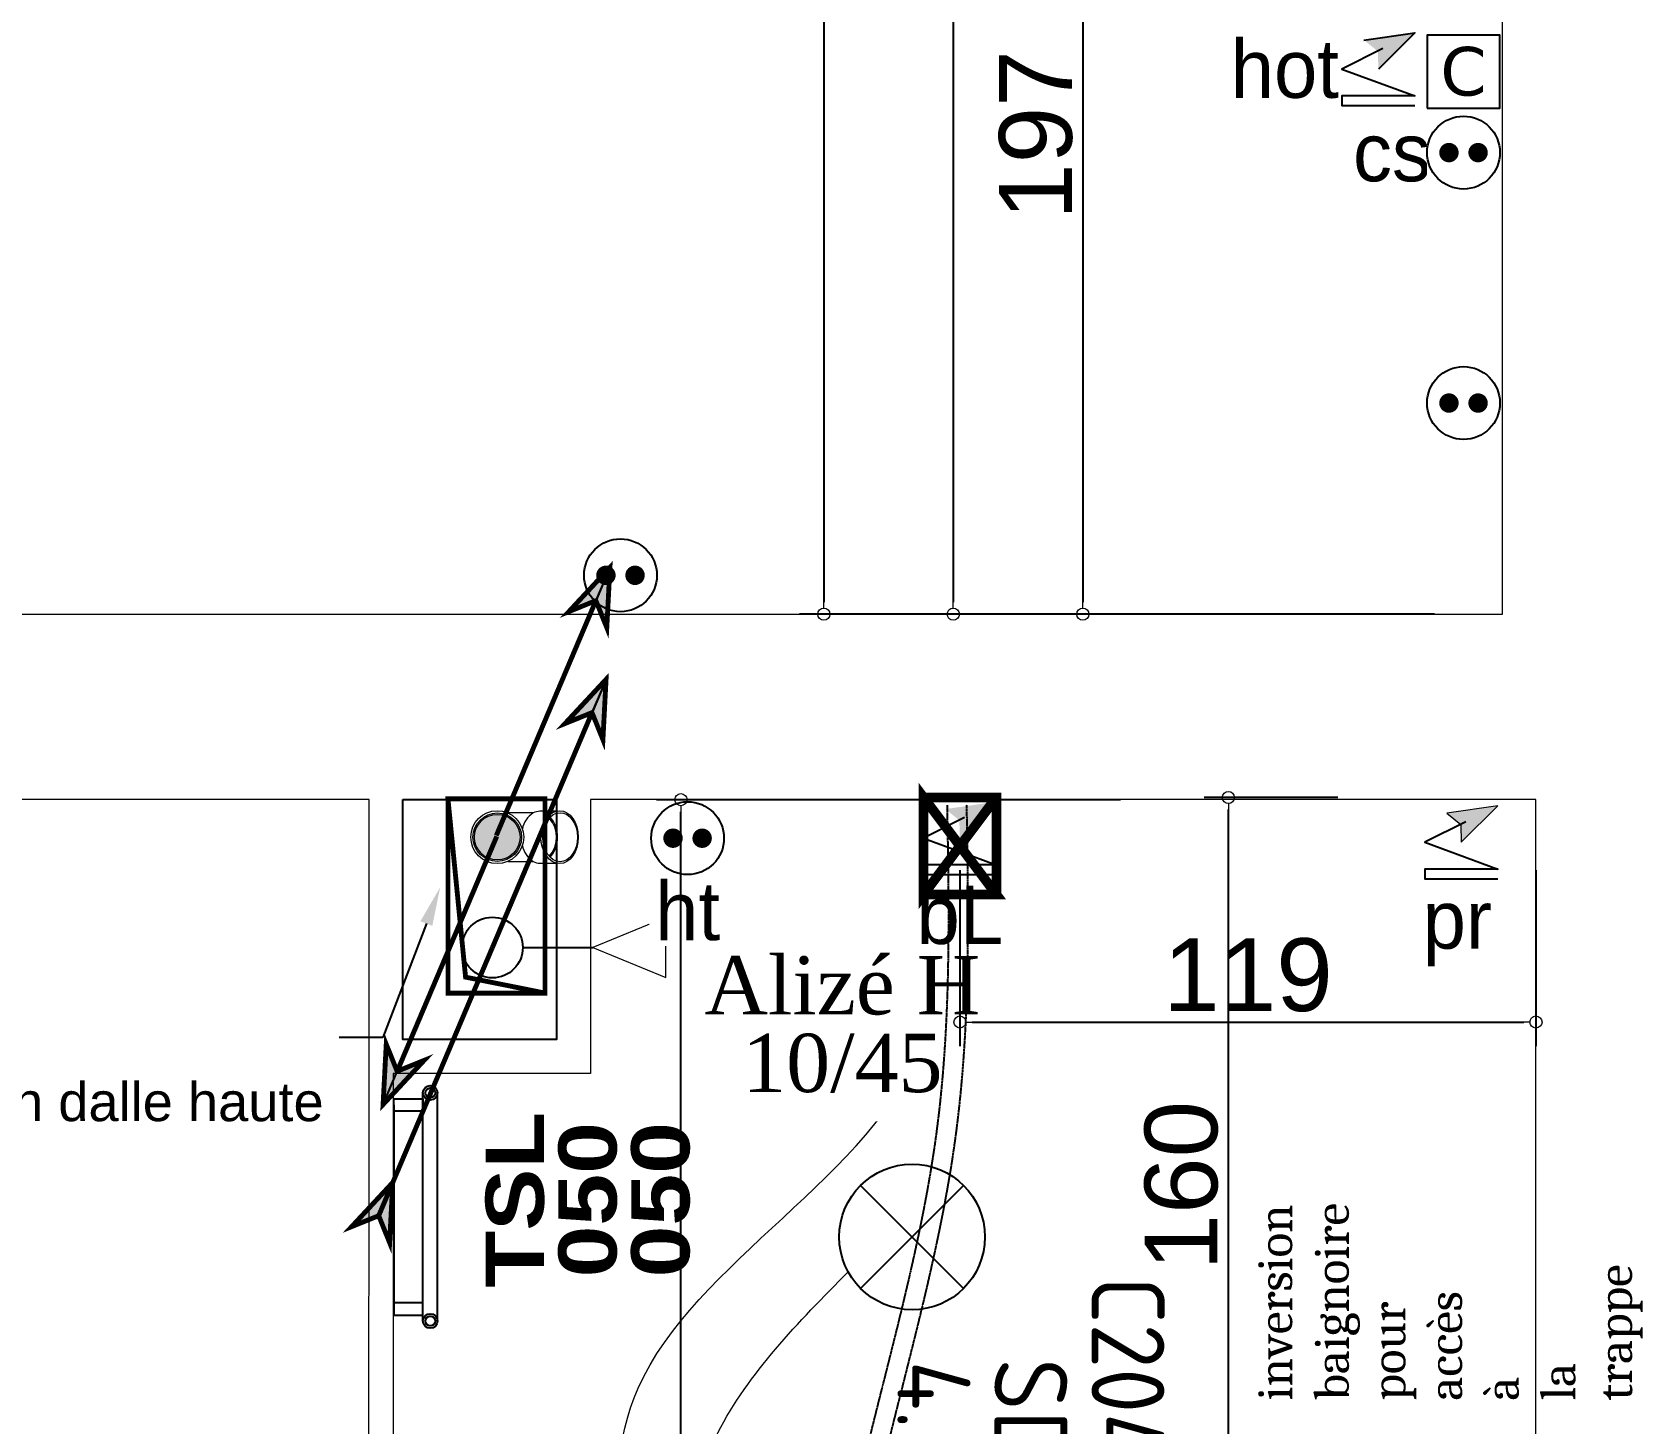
# Model space of a CAD drawing. Header units: millimetres. Extents: x 449410 to 506007, y -379864 to -318775.
# Drawn here: x 464730 to 468054, y -340201 to -337334 of the extents above; entities that cross this region are included whole.
import ezdxf
from ezdxf import colors
from ezdxf.entities.mleader import LeaderData, LeaderLine
from ezdxf.math import Vec2, Vec3

# ---------------------------------------------------------------- set-up
doc = ezdxf.new("R2010")
doc.units = ezdxf.units.MM
doc.set_wipeout_variables(frame=1)
doc.linetypes.add('prlm_ef', pattern=[0.165, 0.1, -0.065])
for name, color, linetype, lineweight in [('_GAZELEC-BOITE INCORPO', 36, 'Continuous', 18), ('_GAZELEC-RESERVATION', 1, 'Continuous', 18), ('_GAZELEC-RESERVATION 2', 132, 'Continuous', 18)]:
    doc.layers.add(name, color=color, linetype=linetype, lineweight=lineweight)
for name, color, linetype in [('_GAZELEC-EAU CHAUDE', 1, 'Continuous'), ('GAZ-EU FLECHE', 42, 'Continuous'), ('GAZ-FLECHE VMC', 93, 'Continuous'), ('gaz-modifications', 30, 'Continuous'), ('prlm-CHAUFF-CONV', 20, 'Continuous'), ('prlm-EAU-CHU', 42, 'Continuous'), ('prlm-EAU-EF', 161, 'Continuous'), ('prlm-EAU-EUEV', 25, 'Continuous'), ('prlm-ELEC-CFO', 201, 'Continuous'), ('prlm-GT', 242, 'Continuous'), ('prlm-VMC', 93, 'Continuous')]:
    doc.layers.add(name, color=color, linetype=linetype)
doc.layers.add('prlm-xpoly', color=7, linetype='Continuous', plot=False)
doc.layers.add('prlm-ZEROPLOT', color=254, linetype='Continuous', plot=False)
doc.styles.add('Arial', font='arial.ttf')
doc.styles.add('prlm-chauff-rad', font='ariblk.ttf', dxfattribs={"height": 12})
doc.styles.add('prlm-elec-cfo', font='comic.ttf', dxfattribs={"height": 12})
doc.styles.add('prlm-mod', font='cambriaz.ttf', dxfattribs={"height": 18})
doc.styles.add('prlm-vmc', font='pala.ttf', dxfattribs={"height": 14})
doc.styles.add('prlm-xpoly', font='isocp.shx', dxfattribs={"height": 15})
doc.styles.get("Standard").update_dxf_attribs({"font": 'arial.ttf'})
doc.dimstyles.new('200', dxfattribs={"dimtxt": 150, "dimasz": 25, "dimexe": 50, "dimexo": 50, "dimgap": 20, "dimtad": 1, "dimdec": 0, "dimlfac": 0.1, "dimdsep": 46, "dimtxsty": 'Arial', "dimblk1": 'DOTBLANK', "dimblk2": 'DOTBLANK', "dimsah": 1, "dimcen": 25, "dimclrd": 5, "dimclre": 5, "dimadec": 0, "dimazin": 0, "dimtfac": 1, "dimtdec": 0, "dimtmove": 0, "dimatfit": 3, "dimldrblk": 'DOTBLANK', "dimfxl": 50, "dimtolj": 1, "dimtzin": 0, "dimarcsym": 0})

# ---------------------------------------------------------------- blocks, each defined once
blk = doc.blocks.new('xi.be')
at = {"layer": 'prlm-VMC', "color": 0, "linetype": 'ByBlock', "lineweight": 5, "flags": 128}
blk.add_lwpolyline([(-6.17, -15), (6.17, -15), (0, 0)], close=True, dxfattribs=at)
at = {"layer": 'prlm-VMC', "color": 0, "linetype": 'ByBlock', "lineweight": 5}
blk.add_solid([(0, -1), (5.17, -14), (-5.17, -14), (0, -1)], dxfattribs=at)
blk = doc.blocks.new('xi.eu')
at = {"layer": 'prlm-EAU-EUEV', "linetype": 'ByBlock', "lineweight": -2}
h = blk.add_hatch(color=0, dxfattribs=at)
edge = h.paths.add_edge_path()
edge.add_arc((0, 0), 5, 0, 360)
at = {"layer": 'prlm-EAU-EUEV', "color": 0, "linetype": 'ByBlock', "lineweight": 5}
blk.add_circle((0, 0), 5, dxfattribs=at)
blk = doc.blocks.new('xi.cee1')
at = {"layer": 'prlm-EAU-CHU', "color": 0, "lineweight": 13}
for p, q in [((7.43, 5), (2.17, 5)), ((12.09, 5.34), (8.77, 5.34)), ((2.17, -5), (7.43, -5)), ((8.77, -5.34), (12.09, -5.34))]:
    blk.add_line(p, q, dxfattribs=at)
for radius in [5.45, 4.69]:
    blk.add_circle((0, 0), radius, dxfattribs=at)
for centre, radius, start, end in [((10.09, 0.78), 4.99, 122.4397, 169.5051), ((8.79, 2.49), 2.86, 90.508, 118.9381), ((6.35, 0), 5.87, 317.8112, 42.1667), ((6.14, 0), 6.3, 318.9248, 41.0752), ((10.09, -0.78), 4.99, 190.4949, 237.5603), ((8.79, -2.49), 2.86, 241.0619, 269.492)]:
    blk.add_arc(centre, radius, start, end, dxfattribs=at)
for centre, major_axis, ratio in [((12.84, 0), (0, -5.44), 0.708306), ((12.94, 0), (0, -5.05), 0.707331)]:
    blk.add_ellipse(centre, major_axis=major_axis, ratio=ratio, dxfattribs=at)
blk = doc.blocks.new('xi.HOT')
at = {"layer": 'prlm-ELEC-CFO', "lineweight": 5}
blk.add_hatch(color=0, dxfattribs=at).paths.add_polyline_path([(-3, 6), (-0.1, 3.7), (0, 0), (7.5, 7.5)])
at = {"layer": 'prlm-ELEC-CFO', "color": 0}
for points in [[(-3, 6), (7.5, 7.5), (0, 0)], [(0.95, 4.23), (-7.5, 0), (7.5, -5.5), (-7.5, -5.5), (-7.5, -7.5), (7.5, -7.5)]]:
    blk.add_lwpolyline(points, dxfattribs=at)
blk = doc.blocks.new('xi.PCS')
at = {"color": 0, "lineweight": 5}
blk.add_wipeout([(-7.5, -7.5), (7.5, -7.5), (7.5, 7.5), (-7.5, 7.5)], dxfattribs=at).dxf.layer = 'prlm-ELEC-CFO'
at = {"layer": 'prlm-ELEC-CFO', "color": 0, "linetype": 'ByBlock', "lineweight": 5, "const_width": 2}
for points in [[(-4, 0, 1), (-2, 0, 1)], [(2, 0, 1), (4, 0, 1)]]:
    blk.add_lwpolyline(points, format="xyb", close=True, dxfattribs=at)
at = {"layer": 'prlm-ELEC-CFO', "color": 0, "linetype": 'ByBlock', "lineweight": -2}
blk.add_circle((0, 0), 7.5, dxfattribs=at)
blk = doc.blocks.new('xi.SF32')
at = {"layer": 'prlm-ELEC-CFO', "color": 0, "flags": 128}
blk.add_lwpolyline([(-7.5, -7.5), (7.5, -7.5), (7.5, 7.5), (-7.5, 7.5)], close=True, dxfattribs=at)
at = {"layer": 'prlm-ELEC-CFO', "color": 0, "linetype": 'ByBlock', "insert": (0, 0), "char_height": 10, "width": 11.36, "attachment_point": 5}
blk.add_mtext('{\\fVerdana|b0|i0|c0|p34;C}', dxfattribs=at)
blk = doc.blocks.new('xi.PC')
at = {"color": 0, "lineweight": 5}
blk.add_wipeout([(-7.5, -7.5), (7.5, -7.5), (7.5, 7.5), (-7.5, 7.5)], dxfattribs=at).dxf.layer = 'prlm-ELEC-CFO'
at = {"layer": 'prlm-ELEC-CFO', "color": 0, "linetype": 'ByBlock', "lineweight": 5, "const_width": 2}
for points in [[(-4, 0, 1), (-2, 0, 1)], [(2, 0, 1), (4, 0, 1)]]:
    blk.add_lwpolyline(points, format="xyb", close=True, dxfattribs=at)
at = {"layer": 'prlm-ELEC-CFO', "color": 0, "linetype": 'ByBlock', "lineweight": -2}
blk.add_circle((0, 0), 7.5, dxfattribs=at)
blk = doc.blocks.new('xi.PCHT')
at = {"color": 0, "lineweight": 5}
blk.add_wipeout([(-7.5, -7.5), (7.5, -7.5), (7.5, 7.5), (-7.5, 7.5)], dxfattribs=at).dxf.layer = 'prlm-ELEC-CFO'
at = {"layer": 'prlm-ELEC-CFO', "color": 0, "linetype": 'ByBlock', "lineweight": 5, "const_width": 2}
for points in [[(-4, 0, 1), (-2, 0, 1)], [(2, 0, 1), (4, 0, 1)]]:
    blk.add_lwpolyline(points, format="xyb", close=True, dxfattribs=at)
at = {"layer": 'prlm-ELEC-CFO', "color": 0, "linetype": 'ByBlock', "lineweight": -2}
blk.add_circle((0, 0), 7.5, dxfattribs=at)
blk = doc.blocks.new('xi.PR')
at = {"layer": 'prlm-ELEC-CFO', "lineweight": 5}
blk.add_hatch(color=0, dxfattribs=at).paths.add_polyline_path([(-3, 6), (-0.1, 3.7), (0, 0), (7.5, 7.5)])
at = {"layer": 'prlm-ELEC-CFO', "color": 0, "lineweight": 5, "flags": 128}
blk.add_lwpolyline([(-3, 6), (-0.1, 3.7), (0, 0), (7.5, 7.5)], close=True, dxfattribs=at)
at = {"layer": 'prlm-ELEC-CFO', "color": 0}
blk.add_lwpolyline([(0.95, 4.23), (-7.5, 0), (7.5, -5.5), (-7.5, -5.5), (-7.5, -7.5), (7.5, -7.5)], dxfattribs=at)
blk = doc.blocks.new('xi.PTCE')
at = {"layer": 'prlm-ELEC-CFO', "color": 0}
for points in [[(-10.61, 10.61), (10.61, -10.61)], [(10.61, 10.61), (-10.61, -10.61)]]:
    blk.add_lwpolyline(points, dxfattribs=at)
at = {"layer": 'prlm-ELEC-CFO', "color": 0, "linetype": 'ByBlock'}
blk.add_circle((0, 0), 15, dxfattribs=at)
blk = doc.blocks.new('xi.BL')
at = {"color": 0, "lineweight": 5}
blk.add_wipeout([(-7.5, -7.5), (7.5, -7.5), (7.5, 7.5), (-7.5, 7.5)], dxfattribs=at).dxf.layer = 'prlm-ELEC-CFO'
at = {"layer": 'prlm-ELEC-CFO', "lineweight": 5}
blk.add_hatch(color=0, dxfattribs=at).paths.add_polyline_path([(-3, 6), (-0.1, 3.7), (0, 0), (7.5, 7.5)])
at = {"layer": 'prlm-ELEC-CFO', "color": 0}
blk.add_lwpolyline([(0.95, 4.23), (-7.5, 0), (7.5, -5.5), (-7.5, -5.5), (-7.5, -7.5), (7.5, -7.5)], dxfattribs=at)
blk = doc.blocks.new('xi.tsl-050-050')
at = {"layer": 'prlm-CHAUFF-CONV', "linetype": 'ByBlock', "lineweight": -2}
h = blk.add_hatch(color=0, dxfattribs=at)
edge = h.paths.add_edge_path()
edge.add_arc((-23.5, 7.5), 1.5, 0, 360)
edge = h.paths.add_edge_path(flags=17)
edge.add_arc((-23.5, 7.5), 1, 0, 360)
edge = h.paths.add_edge_path()
edge.add_arc((23.5, 7.5), 1.5, 0, 360)
edge = h.paths.add_edge_path(flags=17)
edge.add_arc((23.5, 7.5), 1, 0, 360)
at = {"layer": 'prlm-CHAUFF-CONV', "color": 0, "linetype": 'ByBlock', "lineweight": -2, "flags": 128}
for points in [[(23.5, 9), (-23.5, 9)], [(23.5, 6), (-23.5, 6)]]:
    blk.add_lwpolyline(points, dxfattribs=at)
at = {"layer": 'prlm-CHAUFF-CONV', "color": 0, "linetype": 'ByBlock', "lineweight": -2}
for points in [[(-19.73, 0), (-22.27, 0), (-22.27, 6), (-19.73, 6)], [(19.73, 0), (22.27, 0), (22.27, 6), (19.73, 6)]]:
    blk.add_lwpolyline(points, close=True, dxfattribs=at)
for centre, radius in [((-23.5, 7.5), 1.5), ((-23.5, 7.5), 1), ((23.5, 7.5), 1.5), ((23.5, 7.5), 1)]:
    blk.add_circle(centre, radius, dxfattribs=at)
at = {"layer": 'prlm-ZEROPLOT', "linetype": 'ByBlock', "lineweight": -2, "flags": 128}
blk.add_lwpolyline([(-21, 0), (21, 0)], dxfattribs=at)
blk = doc.blocks.new('FLECHE1')
h = blk.add_hatch(color=256)
h.dxf.hatch_style = 1
h.paths.add_polyline_path([(495907.1, -370439.6), (495913.6, -370315.5), (495936.1, -370371.1), (495991.7, -370348.6)])
for p, q in [((495907.1, -370439.6), (496141.3, -369887.2)), ((495913.6, -370315.5), (495907.1, -370439.6)), ((495913.6, -370315.5), (495907.1, -370439.6)), ((495936.1, -370371.1), (495913.6, -370315.5)), ((495936.1, -370371.1), (495913.6, -370315.5)), ((495991.7, -370348.6), (495907.1, -370439.6)), ((495907.1, -370439.6), (495991.7, -370348.6)), ((495936.1, -370371.1), (495991.7, -370348.6)), ((495991.7, -370348.6), (495936.1, -370371.1)), ((495907.1, -370439.6), (495936.1, -370371.1))]:
    blk.add_line(p, q)
at = {"const_width": 10}
for points in [[(495936.1, -370371.1), (496141.3, -369887.2)], [(495907.1, -370439.6), (495913.6, -370315.5), (495936.1, -370371.1), (495991.7, -370348.6), (495907.1, -370439.6)]]:
    blk.add_lwpolyline(points, dxfattribs=at)
blk = doc.blocks.new('FLECHE2')
h = blk.add_hatch(color=256)
h.dxf.hatch_style = 1
h.paths.add_polyline_path([(496271.9, -370023.3), (496278.4, -369899.2), (496300.9, -369954.8), (496356.5, -369932.3)])
at = {"const_width": 10}
for points in [[(496066.7, -370507.2), (496300.9, -369954.8), (496356.5, -369932.3), (496271.9, -370023.3), (496300.9, -369954.8), (496278.4, -369899.2), (496271.9, -370023.3), (496356.5, -369932.3), (496300.9, -369954.8), (496278.4, -369899.2), (496271.9, -370023.3)], [(496271.9, -370023.3), (496278.4, -369899.2), (496300.9, -369954.8), (496356.5, -369932.3), (496271.9, -370023.3)]]:
    blk.add_lwpolyline(points, dxfattribs=at)
blk = doc.blocks.new('_DOTBLANK')
at = {"color": 0, "linetype": 'ByBlock'}
blk.add_line((-0.5, 0), (-1, 0), dxfattribs=at)
blk.add_circle((0, 0), 0.5, dxfattribs=at)
blk = doc.blocks.new('*D144')
at = {"layer": '_GAZELEC-BOITE INCORPO', "color": 5, "lineweight": -2, "transparency": 16777216}
for p, q in [((466971.8, -338914.9), (466016.4, -338914.9)), ((466066.4, -343999.3), (466066.4, -338939.9)), ((466972.1, -344024.3), (466016.4, -344024.3))]:
    blk.add_line(p, q, dxfattribs=at)
at = {"layer": '_GAZELEC-BOITE INCORPO', "color": 5, "lineweight": -2, "transparency": 16777216, "xscale": 25, "yscale": 25, "zscale": 25}
for p, rotation in [((466066.4, -338914.9), 90), ((466066.4, -344024.3), 270)]:
    blk.add_blockref('_DOTBLANK', p, dxfattribs=dict(at, rotation=rotation))
at = {"layer": '_GAZELEC-BOITE INCORPO', "color": 0, "transparency": 16777216, "insert": (465969.9, -341469.6), "char_height": 150, "attachment_point": 5, "rotation": 90, "style": 'Arial'}
blk.add_mtext('\\A1;511', dxfattribs=at)
blk = doc.blocks.new('*D147')
at = {"layer": '_GAZELEC-BOITE INCORPO', "color": 5, "lineweight": -2, "transparency": 16777216}
for p, q in [((467419.7, -338910.4), (467144.3, -338910.4)), ((467194.3, -340485), (467194.3, -338935.4)), ((467419.8, -340510), (467144.3, -340510))]:
    blk.add_line(p, q, dxfattribs=at)
at = {"layer": '_GAZELEC-BOITE INCORPO', "color": 5, "lineweight": -2, "transparency": 16777216, "xscale": 25, "yscale": 25, "zscale": 25}
for p, rotation in [((467194.3, -338910.4), 90), ((467194.3, -340510), 270)]:
    blk.add_blockref('_DOTBLANK', p, dxfattribs=dict(at, rotation=rotation))
at = {"layer": '_GAZELEC-BOITE INCORPO', "color": 0, "transparency": 16777216, "insert": (467097.7, -339710.2), "char_height": 150, "attachment_point": 5, "rotation": 90, "style": 'Arial'}
blk.add_mtext('\\A1;160', dxfattribs=at)
blk = doc.blocks.new('*D149')
at = {"layer": '_GAZELEC-BOITE INCORPO', "color": 5, "lineweight": -2, "transparency": 16777216}
for p, q in [((466641.3, -339060.3), (466641.3, -339423)), ((467828, -339060.3), (467828, -339423)), ((466666.3, -339373), (467803, -339373))]:
    blk.add_line(p, q, dxfattribs=at)
at = {"layer": '_GAZELEC-BOITE INCORPO', "color": 5, "lineweight": -2, "transparency": 16777216, "xscale": 25, "yscale": 25, "zscale": 25, "rotation": 180}
blk.add_blockref('_DOTBLANK', (466641.3, -339373), dxfattribs=at)
at = {"layer": '_GAZELEC-BOITE INCORPO', "color": 5, "lineweight": -2, "transparency": 16777216, "xscale": 25, "yscale": 25, "zscale": 25}
blk.add_blockref('_DOTBLANK', (467828, -339373), dxfattribs=at)
at = {"layer": '_GAZELEC-BOITE INCORPO', "color": 0, "transparency": 16777216, "insert": (467234.6, -339276.5), "char_height": 150, "attachment_point": 5, "style": 'Arial'}
blk.add_mtext('\\A1;119', dxfattribs=at)
blk = doc.blocks.new('*D170')
at = {"layer": '_GAZELEC-BOITE INCORPO', "color": 5, "lineweight": -2, "transparency": 16777216}
for p, q in [((467619.3, -336558.8), (466844.4, -336558.8)), ((466894.4, -336583.8), (466894.4, -338507.7)), ((467619.3, -338532.7), (466844.4, -338532.7))]:
    blk.add_line(p, q, dxfattribs=at)
at = {"layer": '_GAZELEC-BOITE INCORPO', "color": 5, "lineweight": -2, "transparency": 16777216, "xscale": 25, "yscale": 25, "zscale": 25}
for p, rotation in [((466894.4, -336558.8), 90), ((466894.4, -338532.7), 270)]:
    blk.add_blockref('_DOTBLANK', p, dxfattribs=dict(at, rotation=rotation))
at = {"layer": '_GAZELEC-BOITE INCORPO', "color": 0, "transparency": 16777216, "insert": (466797.9, -337545.7), "char_height": 150, "attachment_point": 5, "rotation": 90, "style": 'Arial'}
blk.add_mtext('\\A1;197', dxfattribs=at)
blk = doc.blocks.new('*D171')
at = {"layer": '_GAZELEC-BOITE INCORPO', "color": 5, "lineweight": -2, "transparency": 16777216}
for p, q in [((467608.7, -335456.5), (466577.5, -335456.5)), ((466627.5, -335481.5), (466627.5, -338507.7)), ((467608.7, -338532.7), (466577.5, -338532.7))]:
    blk.add_line(p, q, dxfattribs=at)
at = {"layer": '_GAZELEC-BOITE INCORPO', "color": 5, "lineweight": -2, "transparency": 16777216, "xscale": 25, "yscale": 25, "zscale": 25}
for p, rotation in [((466627.5, -335456.5), 90), ((466627.5, -338532.7), 270)]:
    blk.add_blockref('_DOTBLANK', p, dxfattribs=dict(at, rotation=rotation))
at = {"layer": '_GAZELEC-BOITE INCORPO', "color": 0, "transparency": 16777216, "insert": (466530.9, -336994.6), "char_height": 150, "attachment_point": 5, "rotation": 90, "style": 'Arial'}
blk.add_mtext('\\A1;308', dxfattribs=at)
blk = doc.blocks.new('*D172')
at = {"layer": '_GAZELEC-BOITE INCORPO', "color": 5, "lineweight": -2, "transparency": 16777216}
for p, q in [((466971.1, -334128.7), (466311, -334128.7)), ((466361, -334153.7), (466361, -338507.7)), ((466971.1, -338532.7), (466311, -338532.7))]:
    blk.add_line(p, q, dxfattribs=at)
at = {"layer": '_GAZELEC-BOITE INCORPO', "color": 5, "lineweight": -2, "transparency": 16777216, "xscale": 25, "yscale": 25, "zscale": 25}
for p, rotation in [((466361, -334128.7), 90), ((466361, -338532.7), 270)]:
    blk.add_blockref('_DOTBLANK', p, dxfattribs=dict(at, rotation=rotation))
at = {"layer": '_GAZELEC-BOITE INCORPO', "color": 0, "transparency": 16777216, "insert": (466264.4, -336330.7), "char_height": 150, "attachment_point": 5, "rotation": 90, "style": 'Arial'}
blk.add_mtext('\\A1;440', dxfattribs=at)

msp = doc.modelspace()

# ---------------------------------------------------------------- linework, layer by layer
at = {"layer": '_GAZELEC-RESERVATION 2', "const_width": 10}
msp.add_lwpolyline([(465686.419, -338913.362), (465586.419, -338913.362), (465586.419, -339313.362), (465786.419, -339313.362), (465786.394, -338913.356), (465586.419, -338913.356), (465622.693, -339280.515), (465786.419, -339313.362)], dxfattribs=at)
at = {"layer": 'prlm-ELEC-CFO', "lineweight": 13}
msp.add_spline([(466045.481, -340884.837), (466142.448, -340219.006), (466410.803, -339887.348)], degree=3, dxfattribs=at)
at = {"layer": 'prlm-GT'}
msp.add_lwpolyline([(465493.731, -338914.272), (465809.878, -338914.272), (465809.878, -339408.892), (465493.731, -339408.892)], close=True, dxfattribs=at)
at = {"layer": 'prlm-VMC'}
msp.add_lwpolyline([(465740.442, -339219.516), (465884.964, -339219.516)], dxfattribs=at)
msp.add_circle((465677.942, -339219.516), 62.5, dxfattribs=at)
at = {"layer": 'prlm-xpoly', "lineweight": 0}
for points in [[(460982.828, -334694.863), (460982.802, -338532.697), (467758.771, -338532.698), (467758.771, -334693.164)], [(460982.802, -339343.424), (460942.802, -339343.424), (460942.802, -341243.424), (460982.802, -341243.424), (460982.802, -342209.645), (465423.678, -342209.44), (465423.731, -341009.225), (464753.731, -341009.44), (464753.731, -340959.44), (465423.708, -340959.44), (465423.731, -338914.272), (460982.802, -338914.271)], [(467828.002, -338914.272), (465879.878, -338914.272), (465879.878, -339478.892), (465473.731, -339478.892), (465473.731, -340959.244), (467071.938, -340959.863), (467071.938, -340609.863), (467828.002, -340610.195)]]:
    msp.add_lwpolyline(points, close=True, dxfattribs=at)

# ---------------------------------------------------------------- block references
at = {"layer": 'GAZ-FLECHE VMC', "rotation": 180}
msp.add_blockref('FLECHE1', (961819.253, -709106.69), dxfattribs=at)
at = {"layer": 'prlm-CHAUFF-CONV', "xscale": 10, "yscale": 10, "zscale": 10, "rotation": 269.9999999999998}
msp.add_blockref('xi.tsl-050-050', (465474.959, -339753.839), dxfattribs=at)
at = {"layer": 'prlm-EAU-CHU', "ltscale": 50, "xscale": 10, "yscale": 10, "zscale": 10}
msp.add_blockref('xi.cee1', (465687.961, -338992.184), dxfattribs=at)
at = {"layer": 'prlm-EAU-EUEV', "xscale": 10, "yscale": 10, "zscale": 10, "rotation": 359.9777995161473}
msp.add_blockref('xi.eu', (465687.961, -338992.184), dxfattribs=at)
at = {"layer": 'prlm-ELEC-CFO', "xscale": 10, "yscale": 10, "zscale": 10}
for name, p in [('xi.SF32', (467678.771, -337415.179)), ('xi.PTCE', (466542.622, -339815.768))]:
    msp.add_blockref(name, p, dxfattribs=at)
at = {"layer": 'prlm-VMC', "xscale": 10, "yscale": 10, "zscale": 10, "rotation": 89.99999333250484}
msp.add_blockref('xi.be', (465884.964, -339219.516), dxfattribs=at)

# ---------------------------------------------------------------- texts
at = {"layer": 'gaz-modifications', "insert": (467255.805, -340152.79), "char_height": 70, "width": 6.63149, "attachment_point": 1, "rotation": 90, "style": 'prlm-mod'}
msp.add_mtext('inversion baignoire\\Ppour accès à la trappe', dxfattribs=at)
at = {"layer": 'prlm-xpoly', "lineweight": 20, "insert": (466787.364, -340234.846), "char_height": 150, "attachment_point": 5, "rotation": 269.999993, "line_spacing_factor": 0.8, "style": 'prlm-xpoly'}
msp.add_mtext('C204-T3\\PSDB\\P4.32', dxfattribs=at)

# ---------------------------------------------------------------- dimensions: what is measured, and where the dimension line sits
at = {"layer": '_GAZELEC-BOITE INCORPO'}
for base, p1, p2, picture, middle in [((466360.996, -338532.697), (467021.124, -334128.666), (467021.124, -338532.697), '*D172', (466264.41, -336330.681)), ((467194.314, -338910.416), (467469.8, -340510.044), (467469.7, -338910.416), '*D147', (467097.728, -339710.23))]:
    dim = msp.add_linear_dim(base=base, p1=p1, p2=p2, angle=90, dimstyle='200', dxfattribs=at)
    dim.commit()
    dim.dimension.update_dxf_attribs({"geometry": picture, "text_midpoint": middle})

# ---------------------------------------------------------------- next in the draw order: block references
at = {"layer": 'prlm-ELEC-CFO', "xscale": 10, "yscale": 10, "zscale": 10}
for p in [(467678.771, -338097.824), (465941.866, -338452.697)]:
    msp.add_blockref('xi.PC', p, dxfattribs=at)

# ---------------------------------------------------------------- next in the draw order: texts
at = {"layer": 'prlm-ELEC-CFO', "lineweight": 20, "char_height": 120, "attachment_point": 5, "line_spacing_factor": 0.8, "style": 'prlm-elec-cfo', "bg_fill": 3, "box_fill_scale": 1.1, "bg_fill_color": 256, "bg_fill_transparency": 0}
for s, insert in [('hot', (467310.588, -337409.969)), ('cs', (467531.323, -337581.879)), ('ht', (466080.126, -339145.032)), ('pr', (467665.837, -339179.967))]:
    msp.add_mtext(s, dxfattribs=dict(at, insert=insert))

# ---------------------------------------------------------------- next in the draw order: linework, layer by layer
at = {"layer": 'prlm-EAU-EF', "linetype": 'prlm_ef'}
for points in [[(467215.275, -354747.863), (467281.088, -354013.556), (467638.69, -353237.754), (467984.169, -352507.312), (468206.797, -351637.525), (468249.218, -351117.958), (468249.218, -350416.061), (468249.218, -348770.388), (468249.218, -345558.8), (468249.218, -342464.832), (468249.218, -339553.47), (468249.218, -339286.21), (468249.218, -339052.549), (468655.486, -338120.599), (469250.935, -337876.048), (469559.979, -337842.353)], [(467252.45, -344209.23), (467265.291, -343812.401), (467545.453, -342664.155), (467980.131, -341748.974), (468170.518, -340918.916), (468170.518, -340254.431), (468170.518, -339682.632), (468170.518, -339110.656), (468274.886, -338570.628), (468625.865, -338067.077), (469180.747, -337848.816), (469570.42, -337818.233)]]:
    msp.add_spline(points, degree=3, dxfattribs=at)

# ---------------------------------------------------------------- next in the draw order: block references
at = {"layer": 'GAZ-EU FLECHE', "rotation": 180}
msp.add_blockref('FLECHE1', (961827.252, -708876.019), dxfattribs=at)
at = {"layer": 'prlm-ELEC-CFO', "xscale": 10, "yscale": 10, "zscale": 10}
for name, p in [('xi.HOT', (467503.321, -337409.969)), ('xi.PCS', (467678.771, -337581.879)), ('xi.PCHT', (466080.126, -338994.272)), ('xi.PR', (467674.263, -339002.736))]:
    msp.add_blockref(name, p, dxfattribs=at)

# ---------------------------------------------------------------- next in the draw order: linework, layer by layer
at = {"layer": 'prlm-ELEC-CFO', "lineweight": 13}
msp.add_spline([(466037.706, -340884.578), (465978.442, -340127.212), (466568.863, -339412.531), (466617.16, -339069.272)], degree=3, dxfattribs=at)

# ---------------------------------------------------------------- next in the draw order: dimensions: what is measured, and where the dimension line sits
at = {"layer": '_GAZELEC-BOITE INCORPO'}
for base, p1, p2, picture, middle in [((466627.519, -338532.698), (467658.719, -335456.451), (467658.719, -338532.698), '*D171', (466530.882, -336994.574)), ((466894.444, -338532.698), (467669.332, -336558.785), (467669.332, -338532.698), '*D170', (466797.858, -337545.741))]:
    dim = msp.add_linear_dim(base=base, p1=p1, p2=p2, angle=90, dimstyle='200', dxfattribs=at)
    dim.commit()
    dim.dimension.update_dxf_attribs({"geometry": picture, "text_midpoint": middle})

# ---------------------------------------------------------------- next in the draw order: texts
at = {"layer": 'prlm-CHAUFF-CONV', "lineweight": 20, "insert": (465874.843, -339739.06), "char_height": 120, "width": 328.23602, "attachment_point": 5, "rotation": 90, "line_spacing_factor": 0.75, "style": 'prlm-chauff-rad', "bg_fill": 3, "box_fill_scale": 1.1, "bg_fill_color": 256, "bg_fill_transparency": 0}
msp.add_mtext('TSL\\P050\\P050', dxfattribs=at)
at = {"layer": 'prlm-ELEC-CFO', "lineweight": 20, "insert": (466641.026, -339153.1), "char_height": 120, "attachment_point": 5, "line_spacing_factor": 0.8, "style": 'prlm-elec-cfo', "bg_fill": 3, "box_fill_scale": 1.1, "bg_fill_color": 256, "bg_fill_transparency": 0}
msp.add_mtext('bL', dxfattribs=at)

# ---------------------------------------------------------------- next in the draw order: block references
at = {"layer": 'GAZ-EU FLECHE'}
msp.add_blockref('FLECHE1', (-30454.36, 30896.658), dxfattribs=at)
at = {"layer": 'GAZ-FLECHE VMC', "rotation": 180}
msp.add_blockref('FLECHE2', (961744.614, -709726.752), dxfattribs=at)
at = {"layer": 'prlm-ELEC-CFO', "xscale": 10, "yscale": 10, "zscale": 10}
msp.add_blockref('xi.BL', (466641.026, -338994.272), dxfattribs=at)

# ---------------------------------------------------------------- next in the draw order: texts
at = {"layer": 'prlm-VMC', "ltscale": 25, "insert": (466399.028, -339378.171), "char_height": 120, "width": 586.14744, "attachment_point": 5, "line_spacing_factor": 0.8, "style": 'prlm-vmc', "bg_fill": 2}
msp.add_mtext('Alizé H 10/45', dxfattribs=at)

# ---------------------------------------------------------------- next in the draw order: linework, layer by layer
at = {"layer": '_GAZELEC-BOITE INCORPO', "const_width": 20}
msp.add_lwpolyline([(466666.297, -339110.296), (466716.297, -339110.293), (466716.282, -338910.299), (466566.282, -338910.304), (466566.297, -339110.304), (466716.297, -339110.293), (466566.282, -338910.304), (466566.303, -339110.304), (466716.282, -338910.299)], dxfattribs=at)
at = {"layer": '_GAZELEC-EAU CHAUDE', "linetype": 'prlm_ef'}
msp.add_open_spline([(467201.663, -344190.945), (467201.737, -344126.992), (467201.81, -344063.057), (467201.784, -343964.289), (467201.747, -343929.401), (467201.544, -343839.585), (467201.31, -343784.62), (467201.287, -343710.373), (467201.307, -343691.289), (467201.423, -343654.137), (467201.515, -343636.073), (467201.929, -343581.768), (467202.394, -343545.499), (467203.364, -343472.955), (467203.87, -343436.677), (467204.943, -343328.212), (467205.073, -343256.17), (467201.551, -343113.374), (467197.899, -343042.622), (467185.357, -342914.395), (467177.393, -342856.601), (467163.88, -342786.463), (467161.139, -342773.147), (467155.961, -342749.605), (467153.593, -342739.356), (467148.638, -342718.903), (467146.054, -342708.702), (467137.989, -342678.171), (467132.195, -342657.915), (467113.64, -342597.406), (467099.705, -342557.416), (467059.086, -342451.967), (467030.032, -342386.99), (466966.349, -342257.935), (466931.721, -342193.86), (466858.837, -342066.011), (466820.583, -342002.238), (466767.548, -341915.473), (466753.487, -341892.622), (466725.243, -341846.84), (466711.056, -341823.9), (466668.571, -341754.901), (466640.348, -341708.665), (466585.555, -341615.534), (466558.983, -341568.639), (466508.959, -341473.977), (466485.506, -341426.209), (466443.218, -341329.565), (466424.382, -341280.687), (466403.227, -341214.119), (466398.183, -341197.016), (466389.676, -341165.559), (466386.091, -341151.23), (466380.963, -341128.814), (466379.217, -341120.767), (466374.265, -341096.571), (466371.349, -341080.401), (466363.215, -341028.707), (466359.387, -340993.052), (466354.816, -340921.488), (466354.073, -340885.58), (466355.56, -340794.17), (466359.606, -340738.535), (466372.461, -340626.939), (466381.271, -340570.978), (466402.174, -340458.841), (466414.267, -340402.666), (466440.293, -340290.217), (466454.225, -340233.944), (466482.507, -340121.436), (466496.856, -340065.201), (466524.567, -339952.923), (466537.929, -339896.88), (466562.276, -339785.161), (466573.262, -339729.485), (466585.609, -339654.455), (466588.605, -339634.86), (466595.782, -339583.481), (466599.536, -339551.674), (466605.853, -339488.057), (466608.416, -339456.25), (466614.6, -339360.809), (466616.717, -339297.153), (466618.46, -339169.673), (466618.086, -339105.849), (466616.731, -339003.482), (466616.052, -338965.025), (466615.372, -338926.51)], degree=3, knots=[0, 0, 0, 0, 191.71603054, 191.71603054, 296.53176831, 296.53176831, 461.81332825, 461.81332825, 518.89117429, 518.89117429, 572.72231304, 572.72231304, 680.38459053, 680.38459053, 788.04686803, 788.04686803, 1002.71573551, 1002.71573551, 1217.38460299, 1217.38460299, 1397.89770947, 1397.89770947, 1440.42342665, 1440.42342665, 1473.42399484, 1473.42399484, 1506.42456303, 1506.42456303, 1572.42569942, 1572.42569942, 1704.42797218, 1704.42797218, 1922.91314838, 1922.91314838, 2141.39832458, 2141.39832458, 2359.88350078, 2359.88350078, 2437.91479267, 2437.91479267, 2515.94608457, 2515.94608457, 2672.00866836, 2672.00866836, 2828.07125215, 2828.07125215, 2984.13383594, 2984.13383594, 3140.19641973, 3140.19641973, 3193.82184405, 3193.82184405, 3238.35839023, 3238.35839023, 3263.21169269, 3263.21169269, 3312.91829759, 3312.91829759, 3421.77996449, 3421.77996449, 3530.64163138, 3530.64163138, 3698.1387688, 3698.1387688, 3865.63590621, 3865.63590621, 4033.13304363, 4033.13304363, 4200.63018104, 4200.63018104, 4368.12731846, 4368.12731846, 4535.62445587, 4535.62445587, 4703.12159329, 4703.12159329, 4762.47036044, 4762.47036044, 4859.04672989, 4859.04672989, 4955.62309933, 4955.62309933, 5148.77583822, 5148.77583822, 5341.92857711, 5341.92857711, 5457.92009946, 5457.92009946, 5457.92009946, 5457.92009946], dxfattribs=at)
at = {"layer": 'prlm-EAU-EF', "linetype": 'prlm_ef'}
msp.add_spline([(467241.663, -344190.991), (467241.663, -343892.265), (467241.663, -343616.762), (467194.495, -342738.838), (466777.032, -341854.604), (466416.725, -341104.542), (466631.13, -339619.56), (466655.366, -338925.803)], degree=3, dxfattribs=at)

# ---------------------------------------------------------------- next in the draw order: dimensions: what is measured, and where the dimension line sits
at = {"layer": '_GAZELEC-BOITE INCORPO'}
dim = msp.add_linear_dim(base=(466066.447, -338914.853), p1=(467022.08, -344024.34), p2=(467021.759, -338914.853), angle=90, dimstyle='200', dxfattribs=at)
dim.commit()
dim.dimension.update_dxf_attribs({"geometry": '*D144', "text_midpoint": (465969.861, -341469.596)})
dim = msp.add_linear_dim(base=(467828.002, -339373.046), p1=(466641.289, -339010.298), p2=(467828.002, -339010.298), dimstyle='200', dxfattribs=at)
dim.commit()
dim.dimension.update_dxf_attribs({"geometry": '*D149', "text_midpoint": (467234.646, -339276.46)})

# ---------------------------------------------------------------- next in the draw order: leaders
at = {"layer": '_GAZELEC-RESERVATION', "color": 6}
ml = msp.add_multileader_mtext('Standard', dxfattribs=at)
ml.set_content('résa n°21\\P200x400 en dalle haute', color=6)
ml.set_leader_properties()
ml.build(insert=Vec2(0, 0))
ml.multileader.update_dxf_attribs({"has_text_frame": 1, "arrow_head_size": 80, "scale": 20})
ctx = ml.context
ctx.base_point, ctx.scale, ctx.char_height, ctx.arrow_head_size, ctx.landing_gap_size, ctx.plane_origin = Vec3(464128.394, -339404.521), 20, 80, 80, 40, Vec3(458588.889, -339206.144)
notes = []
notes.append((ctx, [(0, (1, 1, 0), (465452.4, -339404.521), (-1, 0), 89.845, [(0, [(465570.376, -339095.306)], 0, [])])]))
ctx.mtext.insert, ctx.mtext.width, ctx.mtext.flow_direction = Vec3(464168.394, -339363.839), 1568.85041, 5
for ctx, leaders in notes:
    for number, flags, end, landing, length, lines in leaders:
        leader = LeaderData()
        leader.index, (leader.has_last_leader_line, leader.has_dogleg_vector, leader.attachment_direction) = number, flags
        leader.last_leader_point, leader.dogleg_vector, leader.dogleg_length = Vec3(end), Vec3(landing), length
        for number, points, colour, breaks in lines:
            line = LeaderLine()
            line.index, line.vertices, line.color, line.breaks = number, Vec3.list(points), colors.encode_raw_color(colour), breaks
            leader.lines.append(line)
        ctx.leaders.append(leader)

doc.saveas('drawing.dxf')
